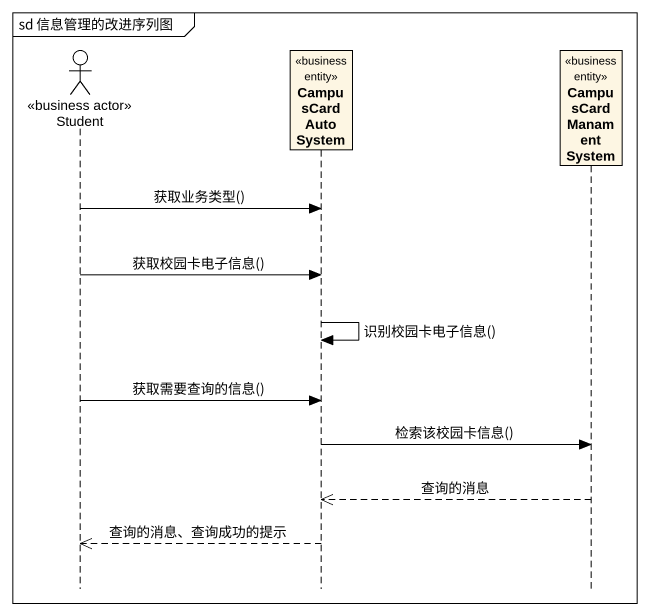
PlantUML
@startuml
mainframe sd 信息管理的改进序列图
hide footbox
actor Student <<business actor>>
participant CampusCardAutoSystem <<business entity>>
participant CampusCardManamentSystem <<business entity>>

Student -> CampusCardAutoSystem : 获取业务类型()
Student -> CampusCardAutoSystem : 获取校园卡电子信息()
CampusCardAutoSystem -> CampusCardAutoSystem : 识别校园卡电子信息()
Student -> CampusCardAutoSystem : 获取需要查询的信息()
CampusCardAutoSystem -> CampusCardManamentSystem : 检索该校园卡信息()
CampusCardManamentSystem -->> CampusCardAutoSystem : 查询的消息
CampusCardAutoSystem -->> Student : 查询的消息、查询成功的提示
@enduml
